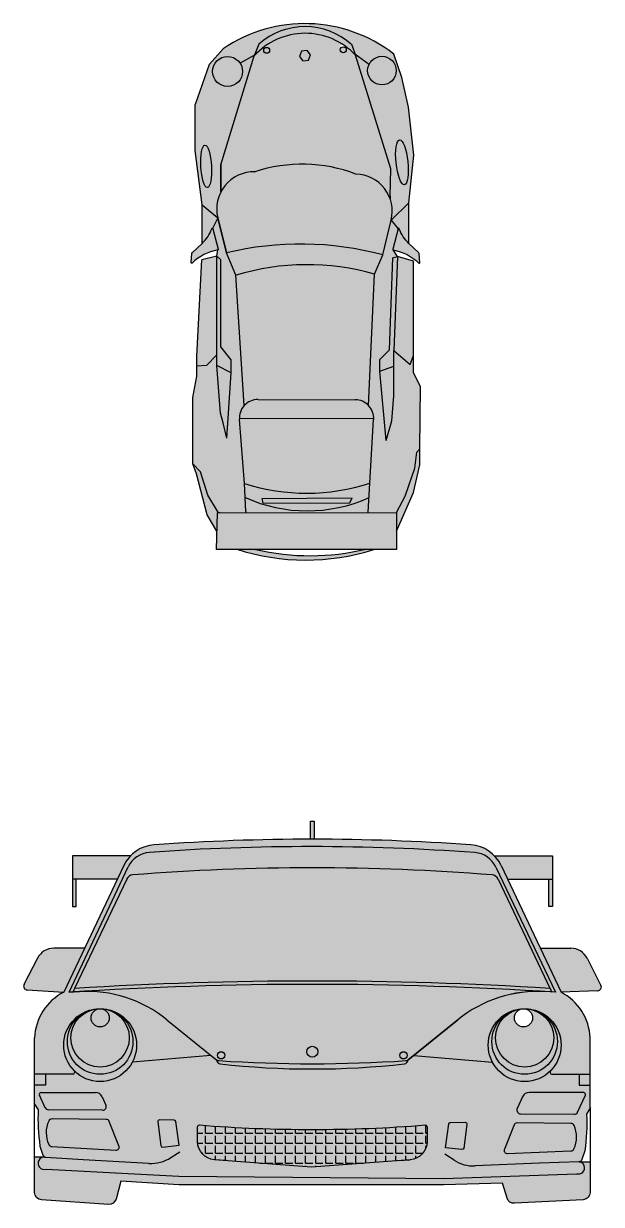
# Model space of a CAD drawing. Header units: inches. Extents: x -9981 to 36057, y -14931 to 4451.
# Drawn here: x 26739 to 36057, y -14595 to 4451 of the extents above; entities that cross this region are included whole.
import ezdxf

# ---------------------------------------------------------------- set-up
doc = ezdxf.new("R2010")
doc.units = ezdxf.units.IN
doc.header["$MEASUREMENT"] = 0
for name, color, linetype in [('constraction line', 30, 'Continuous'), ('Dimension Labels', 255, 'Continuous'), ('Main Sketch', 30, 'Continuous')]:
    doc.layers.add(name, color=color, linetype=linetype)

msp = doc.modelspace()

# ---------------------------------------------------------------- hatches: boundary and pattern name
at = {"layer": 'constraction line', "true_color": 0x000000}
h = msp.add_hatch(color=18, dxfattribs=at)
h.dxf.hatch_style = 1
h.paths.add_polyline_path([(29509, 3150, 0.085491), (29507, 3140), (29507, 2407), (29616, 1531), (29870, 1319), (30009, 753, -0.124723), (32531, 722), (32667, 1283), (32953, 1559), (33031, 2330), (32947, 3103), (32841, 3581), (32708, 3961, 0.325153), (29957, 4045), (29739, 3799)])
h.paths.add_polyline_path([(30458, 3932, -0.43917), (32091, 3941), (32661, 2111), (32648, 1667), (32648, 1630, 0.308893), (32098, 2025, 0.171848), (30467, 2061, 0.28637), (29920, 1738), (29917, 2176)], flags=16)
h.paths.add_polyline_path([(29786, 3680, -0.74577), (30230, 3812), (30462, 3941), (30531, 4118, -0.383853), (32030, 4112), (32081, 3965), (32311, 3797, -0.791912), (32749, 3694, -1), (32287, 3694, -0.116126), (32311, 3797), (32081, 3965), (32030, 4112, 0.383853), (30531, 4118), (30462, 3941), (30230, 3812, -0.145627), (30270, 3680, -1)], flags=16)
edge = h.paths.add_edge_path(flags=16)
edge.add_ellipse((29683, 2149), major_axis=(19, -343), ratio=0.248094, start_angle=0, end_angle=360)
h.paths.add_polyline_path([(30612, 4021, -1), (30707, 4021, -1)], flags=16)
h.paths.add_polyline_path([(31187, 3921), (31220, 4006), (31311, 4019), (31368, 3947), (31334, 3862), (31243, 3849)], flags=16)
h.paths.add_polyline_path([(31844, 4029, -1), (31943, 4029, -1)], flags=16)
edge = h.paths.add_edge_path(flags=16)
edge.add_ellipse((32841, 2215), major_axis=(-38, 362), ratio=0.261757, start_angle=0, end_angle=360)
h.paths.add_polyline_path([(32396, 408, 0.146025), (30164, 393), (30298, -1709, -0.209636), (30519, -1612), (32085, -1616, -0.206373), (32303, -1710)])
at = {"layer": 'constraction line', "true_color": 0xcd6928}
h = msp.add_hatch(color=32, dxfattribs=at)
h.dxf.hatch_style = 1
h.paths.add_polyline_path([(32531, 722, 0.124723), (30009, 753), (30164, 393, -0.146025), (32396, 408)])
h.paths.add_polyline_path([(30270, 3680, 1), (29786, 3680, 1)])
h.paths.add_polyline_path([(32749, 3694, 1), (32287, 3694, 1)])
edge = h.paths.add_edge_path()
edge.add_ellipse((32841, 2215), major_axis=(-38, 362), ratio=0.261757, start_angle=0, end_angle=360)
edge = h.paths.add_edge_path()
edge.add_ellipse((29683, 2149), major_axis=(19, -343), ratio=0.248094, start_angle=0, end_angle=360)
h.paths.add_polyline_path([(31368, 3947), (31311, 4019), (31220, 4006), (31187, 3921), (31243, 3849), (31334, 3862)])
h.paths.add_polyline_path([(31844, 4029, 1), (31943, 4029, 1)], flags=17)
h.paths.add_polyline_path([(30612, 4021, 1), (30707, 4021, 1)], flags=17)
h.paths.add_polyline_path([(30531, 4118), (30458, 3932, -0.438305), (32089, 3943), (32030, 4112, 0.383853)])
h.paths.add_polyline_path([(32037, -3198), (30585, -3207), (30600, -3286), (32001, -3279)])
h.paths.add_polyline_path([(32385, -4033), (32224, -4033, -0.115423), (30480, -4030), (30185, -4029, 0.155149)])
at = {"layer": 'constraction line', "true_color": 0x000000}
h = msp.add_hatch(color=18, dxfattribs=at)
h.dxf.hatch_style = 1
h.paths.add_polyline_path([(32091, 3941, 0.04785), (31923, 4068, -0.239533), (31943, 4029, -1), (31844, 4029, -1.046733), (31932, 4082, 0.383019), (30458, 3932), (29917, 2176), (29920, 1738, -0.285606), (30465, 2062, 0.084412), (30468, 2062, -0.171669), (32098, 2025, -0.308893), (32648, 1630), (32648, 1667), (32661, 2111)])
h.paths.add_polyline_path([(31243, 3849), (31187, 3921), (31220, 4006), (31311, 4019), (31368, 3947), (31334, 3862)], flags=16)
h.paths.add_polyline_path([(30612, 4021, -1), (30707, 4021, -1)], flags=16)
at = {"layer": 'constraction line', "true_color": 0xf26722}
h = msp.add_hatch(color=30, dxfattribs=at)
h.dxf.hatch_style = 1
h.paths.add_polyline_path([(30707, 4021, 1), (30612, 4021, 1)])
h.paths.add_polyline_path([(31243, 3849), (31334, 3862), (31368, 3947), (31311, 4019), (31220, 4006), (31187, 3921)])
h.paths.add_polyline_path([(31943, 4029, 1), (31844, 4029, 1)])
at = {"layer": 'constraction line', "true_color": 0x000000}
h = msp.add_hatch(color=18, dxfattribs=at)
h.dxf.hatch_style = 1
h.paths.add_polyline_path([(30164, 393), (30009, 753), (29870, 1319), (29783, 1149, -0.329399), (29792, 1142), (29877, 812, -0.437862), (29869, 800), (29854, 699), (29918, 639), (29918, -763), (30086, -973), (30086, -1181), (30016, -2238), (29957, -1988), (29913, -1834), (29854, -1063), (29854, -890), (29689, -1063), (29532, -1073), (29532, -1234), (29468, -1577), (29468, -2648), (29590, -2780), (29711, -3154), (29880, -3439), (29896, -3439), (30323, -3438), (30323, -3420), (30302, -2967), (30219, -1936, -0.209636), (30298, -1709)])
h.paths.add_polyline_path([(33028, -1179), (33028, -902), (32973, -1048), (32707, -821), (32707, -1072), (32707, -1555), (32679, -1956), (32586, -2275), (32484, -1155), (32484, -966), (32637, -812), (32694, 674), (32771, 694), (32700, 801, -0.437862), (32692, 813), (32771, 1116, -0.220665), (32773, 1125), (32777, 1142), (32667, 1283), (32531, 722), (32396, 408), (32303, -1710, -0.206373), (32384, -1934), (32323, -2959), (32295, -3433), (32751, -3432), (32895, -3172), (33047, -2720), (33081, -2460), (33131, -2408), (33138, -1403)])
h.paths.add_polyline_path([(33028, 622), (32771, 694), (32707, -821), (32973, -1048), (33028, -902)], flags=17)
h.paths.add_polyline_path([(32707, -1072), (32484, -1155), (32586, -2275), (32679, -1956), (32707, -1555)], flags=17)
h.paths.add_polyline_path([(32707, -821), (32771, 694), (32694, 674), (32637, -812), (32484, -966), (32484, -1155), (32707, -1072)], flags=17)
h.paths.add_polyline_path([(30086, -973), (29918, -763), (29918, 639), (29854, 699), (29854, -890), (29854, -1063), (30086, -1181)], flags=17)
h.paths.add_polyline_path([(30086, -1181), (29854, -1063), (29913, -1834), (29957, -1988), (30016, -2238)], flags=17)
h.paths.add_polyline_path([(29854, 699), (29611, 640), (29532, -912), (29532, -1073), (29689, -1063), (29854, -890)], flags=17)
h.paths.add_polyline_path([(29616, 1531), (29616, 904, 0.120754), (29773, 1143, -0.329399), (29783, 1149), (29870, 1319)])
h.paths.add_polyline_path([(32953, 1559), (32667, 1283), (32777, 1142, -0.73898), (32797, 1143, 0.120754), (32953, 905)])
h.paths.add_polyline_path([(32384, -1934, 0.014906), (32385, -1916), (30218, -1912, 0.020018), (30219, -1936), (30302, -2967, 0.157868), (32323, -2959)])
h.paths.add_polyline_path([(32085, -1616), (30519, -1612, 0.414884), (30218, -1912), (32385, -1916, 0.413544)])
h.paths.add_polyline_path([(32323, -2959, -0.157868), (30302, -2967), (30312, -3193, 0.214969), (32309, -3194)])
h.paths.add_polyline_path([(32037, -3198), (32001, -3279), (30600, -3286), (30585, -3207)], flags=16)
h.paths.add_polyline_path([(32751, -3432), (29896, -3439), (29880, -3439), (29865, -3439), (29847, -4029), (32751, -4034)])
h.paths.add_polyline_path([(29711, -3154), (29590, -2780), (29468, -2648), (29526, -2811), (29701, -3471), (29856, -3737), (29865, -3439), (29880, -3439)])
h.paths.add_polyline_path([(33025, -3110), (33131, -2663), (33131, -2408), (33081, -2460), (33047, -2720), (32895, -3172), (32751, -3432), (32751, -3733)])
h.paths.add_polyline_path([(32309, -3194, -0.214969), (30312, -3193), (30323, -3420), (30323, -3438), (32295, -3433)])
at = {"layer": 'constraction line', "true_color": 0xadddf7}
h = msp.add_hatch(color=141, dxfattribs=at)
h.dxf.hatch_style = 1
h.paths.add_polyline_path([(29792, 1142, 0.73898), (29773, 1143, -0.120754), (29616, 904), (29460, 761, 0.186593), (29451, 741), (29439, 598, 0.693206), (29455, 590, -0.149887), (29869, 800, 0.437862), (29877, 812)])
h.paths.add_polyline_path([(32953, 905, -0.120754), (32797, 1143, 0.73898), (32777, 1142), (32692, 813, 0.437862), (32700, 801, -0.149887), (33113, 589, 0.693206), (33130, 597), (33118, 741, 0.186593), (33108, 760)])
at = {"layer": 'constraction line', "true_color": 0xcd6928}
h = msp.add_hatch(color=32, dxfattribs=at)
h.dxf.hatch_style = 1
h.paths.add_polyline_path([(32385, -1916, 0.413544), (32085, -1616), (30519, -1612, 0.414884), (30218, -1912)])
at = {"layer": 'constraction line', "true_color": 0x000000}
h = msp.add_hatch(color=18, dxfattribs=at)
h.dxf.hatch_style = 1
h.paths.add_polyline_path([(33159, -13164, -0.414214), (33129, -13194), (29662, -13194, -0.414214), (29632, -13164), (29632, -12558, -0.414214), (29662, -12529), (33129, -12529, -0.414214), (33159, -12558)])
at = {"layer": 'constraction line', "true_color": 0xf26722}
h = msp.add_hatch(color=30, dxfattribs=at)
h.dxf.hatch_style = 1
h.paths.add_polyline_path([(32975, -13874, 0.392502), (33247, -13581), (33247, -13343, 0.4378), (33215, -13314, -0.039947), (29576, -13314, 0.4378), (29544, -13343), (29544, -13581, 0.392136), (29816, -13874), (31380, -13993)])
at = {"layer": 'Dimension Labels', "true_color": 0x000000}
h = msp.add_hatch(color=18, dxfattribs=at)
h.dxf.hatch_style = 1
h.paths.add_polyline_path([(35230, -11113), (34390, -9347, 0.267833), (34293, -9281, 0.039937), (28498, -9281, 0.267835), (28401, -9347), (27560, -11113, -0.031608)])
at = {"layer": 'Dimension Labels', "true_color": 0x9898cc}
h = msp.add_hatch(color=253, dxfattribs=at)
h.dxf.hatch_style = 1
h.paths.add_polyline_path([(27722, -10463), (27226, -10463, 0.281362), (26964, -10623), (26745, -11049, 0.540247), (26794, -11135), (27385, -11172)])
h.paths.add_polyline_path([(35566, -10463), (35070, -10463), (35405, -11172), (36000, -11148, 0.54604), (36050, -11062), (35828, -10624, 0.282549)])
at = {"layer": 'Dimension Labels', "true_color": 0xffffff}
h = msp.add_hatch(color=7, dxfattribs=at)
h.dxf.hatch_style = 1
h.paths.add_polyline_path([(27826, -11586, -0.414212), (27973, -11439, 0.414213), (27503, -11909, 1), (28443, -11909, 0.414213), (27973, -11439, -0.414212), (28120, -11586, -1)], flags=16)
h.paths.add_polyline_path([(28120, -11586, 1), (27826, -11586, 1)], flags=16)
h.paths.add_polyline_path([(28502, -11968, 0.414214), (27973, -11439, -0.414214), (28443, -11909, -1), (27503, -11909, -0.414214), (27973, -11439, 0.414214), (27444, -11968, 1)], flags=17)
h.paths.add_polyline_path([(28561, -12026, 0.414214), (27973, -11439, -0.414214), (28502, -11968, -1), (27444, -11968, -0.414214), (27973, -11439, 0.414214), (27385, -12026, 1)])
h.paths.add_polyline_path([(34947, -11586, 0.400953), (34807, -11439, 0.01608), (34776, -11441, 0.367906), (34653, -11586, 1)], flags=0)
h.paths.add_polyline_path([(34653, -11586, -0.367906), (34776, -11441, 0.388167), (34348, -11909, 1), (35289, -11909, 0.42168), (34807, -11439, -0.400953), (34947, -11586, -1)], flags=16)
h.paths.add_polyline_path([(35347, -11968, 0.414214), (34819, -11439, -0.414214), (35289, -11909, -1), (34348, -11909, -0.414214), (34819, -11439, 0.414214), (34290, -11968, 1)], flags=17)
h.paths.add_polyline_path([(35406, -12026, 0.414214), (34819, -11439, -0.414214), (35347, -11968, -1), (34290, -11968, -0.414214), (34819, -11439, 0.414214), (34231, -12026, 1)])
h = msp.add_hatch(color=7, dxfattribs=at)
h.dxf.hatch_style = 1
h.paths.add_polyline_path([(35289, -11909, 0.42168), (34807, -11439, -0.400953), (34947, -11586, -1), (34653, -11586, -0.367906), (34776, -11441, 0.388167), (34348, -11909, 1)])
h = msp.add_hatch(color=7, dxfattribs=at)
h.dxf.hatch_style = 1
h.paths.add_polyline_path([(33159, -12558, 0.414214), (33129, -12529), (29662, -12529, 0.414214), (29632, -12558), (29632, -13164, 0.414214), (29662, -13194), (33129, -13194, 0.414214), (33159, -13164)])
at = {"layer": 'Main Sketch', "true_color": 0x000000}
h = msp.add_hatch(color=18, dxfattribs=at)
h.dxf.hatch_style = 1
h.paths.add_polyline_path([(28355, -9129, -0.083075), (28465, -8970), (27525, -8970), (27525, -9347), (28251, -9347)])
h.paths.add_polyline_path([(27584, -9347), (27525, -9347), (27525, -9792), (27584, -9792)])
h.paths.add_polyline_path([(31427, -8411), (31368, -8411), (31368, -8704, -0.000404), (31427, -8704)])
h.paths.add_polyline_path([(35270, -8970), (34330, -8970, -0.083477), (34441, -9130), (34544, -9347), (35270, -9347)])
h.paths.add_polyline_path([(35270, -9347), (35211, -9347), (35211, -9792), (35270, -9792)])
h.paths.add_polyline_path([(33740, -11618), (33740, -11618, -0.187925), (35163, -11162, 0.031048), (27628, -11163, -0.187874), (29050, -11618), (29853, -12268, 0.154482), (29886, -12281, 0.033853), (32905, -12281, 0.154482), (32938, -12268)])
h.paths.add_polyline_path([(31484, -12133, -1), (31307, -12133, -1)], flags=16)
h.paths.add_polyline_path([(32923, -12191, -1), (32806, -12191, -1)], flags=16)
h.paths.add_polyline_path([(29985, -12191, -1), (29867, -12191, -1)], flags=16)
h = msp.add_hatch(color=18, dxfattribs=at)
h.dxf.hatch_style = 1
h.paths.add_polyline_path([(34015, -8920, 0.036143), (28768, -8916, 0.271135), (28426, -9151), (27474, -11172, -0.00025), (27534, -11168), (27560, -11113), (28401, -9347, -0.267834), (28498, -9281, -0.039937), (34293, -9281, -0.267834), (34390, -9347), (35233, -11118), (35257, -11168, -0.000245), (35316, -11172), (35317, -11172), (34357, -9154, 0.269662)], flags=17)
h.paths.add_polyline_path([(35152, -11163), (35257, -11169), (35257, -11168, 0.031823), (27534, -11168), (27534, -11169), (27639, -11163, -0.186487), (29050, -11618), (29853, -12268, 0.154482), (29886, -12281, 0.033853), (32905, -12281, 0.154482), (32938, -12268), (33740, -11618), (33740, -11618, -0.186484)], flags=16)
h.paths.add_polyline_path([(29985, -12191, -1), (29867, -12191, -1)], flags=0)
h.paths.add_polyline_path([(31484, -12133, -1), (31307, -12133, -1)], flags=0)
h.paths.add_polyline_path([(32923, -12191, -1), (32806, -12191, -1)], flags=0)
h.paths.add_polyline_path([(29050, -11618, 0.186487), (27639, -11163), (27474, -11172), (28426, -9151, -0.271135), (28768, -8916, -0.036143), (34015, -8920, -0.269662), (34357, -9154), (35317, -11172, 0.00025), (35257, -11168), (35230, -11113, 0.031608), (27560, -11113), (27534, -11169), (27639, -11163, -0.186487), (29050, -11618), (29759, -12191), (28493, -12301, -0.501859), (27562, -12446), (27562, -12467, -0.414214), (27532, -12497), (27092, -12497), (27092, -12673), (26915, -12673), (26915, -12979), (26974, -13068, 0.049806), (27003, -13656), (27050, -13799, 0.223194), (27080, -13832), (27067, -13832, 1.118455), (27102, -14027), (29241, -14142), (33518, -14179), (35657, -14100, 1.072404), (35701, -13906, 0.280481), (35743, -13870), (35788, -13730, 0.049806), (35818, -13141), (35876, -13039), (35876, -12673), (35700, -12673), (35700, -12497), (35259, -12497, -0.414214), (35230, -12467), (35230, -12446, -0.664568), (34231, -12026, -0.395776), (34781, -11440, -0.04229), (34806, -11439, -0.420419), (35406, -12026, -0.201513), (35230, -12446), (35230, -12467, 0.414214), (35259, -12497), (35876, -12497), (35876, -11909, 0.269233), (35406, -11174), (34441, -9130, 0.271212), (33951, -8794, 0.035175), (28844, -8794, 0.270747), (28355, -9129), (27385, -11172, 0.268754), (26915, -11909), (26915, -12497), (27532, -12497, 0.414214), (27562, -12467), (27562, -12446, -0.201513), (27385, -12026, -1), (28561, -12026, -0.122015), (28493, -12301), (29759, -12191)])
h.paths.add_polyline_path([(29662, -12529), (33129, -12529, -0.414214), (33159, -12558), (33159, -13164, -0.414214), (33129, -13194), (29662, -13194, -0.414214), (29632, -13164), (29632, -12558, -0.414214)], flags=16)
h.paths.add_polyline_path([(29853, -12268, 0.154482), (29886, -12281, 0.033853), (32905, -12281, 0.154482), (32938, -12268), (32934, -12284, -0.310906), (32883, -12328, -0.055887), (29908, -12328, -0.310906), (29857, -12284)], flags=16)
h.paths.add_polyline_path([(28005, -12858), (28067, -12993, -0.550913), (28013, -13076), (27140, -13069, -0.290394), (27087, -13035), (26993, -12832, -0.547154), (27020, -12790), (27898, -12790, -0.291864)], flags=16)
h.paths.add_polyline_path([(28931, -13232), (29165, -13234, -0.373252), (29194, -13259), (29245, -13639), (28982, -13672, -0.375308), (28953, -13647), (28901, -13265, -0.456425)], flags=16)
h.paths.add_polyline_path([(28120, -13257), (28277, -13649, -0.549731), (28225, -13722), (27194, -13662, -0.275294), (27145, -13628, -0.220829), (27143, -13251, -0.295147), (27197, -13216), (28071, -13224, -0.304063)], flags=16)
h.paths.add_polyline_path([(29576, -13314, 0.039947), (33215, -13314, -0.4378), (33247, -13343), (33247, -13581, -0.392502), (32975, -13874), (31380, -13993), (29816, -13874, -0.392136), (29544, -13581), (29544, -13343, -0.4378)], flags=16)
h.paths.add_polyline_path([(33625, -13273), (33860, -13271, -0.456425), (33889, -13305), (33838, -13686, -0.375308), (33808, -13711), (33545, -13682), (33596, -13298, -0.373643)], flags=16)
h.paths.add_polyline_path([(34492, -13703), (34648, -13314, -0.309044), (34697, -13281), (35563, -13288, -0.289545), (35616, -13322, -0.221429), (35615, -13700, -0.280113), (35564, -13733), (34543, -13776, -0.543967)], flags=16)
h.paths.add_polyline_path([(34699, -13050), (34787, -12859, -0.293047), (34894, -12790), (35772, -12790, -0.545995), (35799, -12832), (35673, -13107, -0.296127), (35619, -13142), (34752, -13134, -0.543796)], flags=16)
at = {"layer": 'Main Sketch', "true_color": 0xf26722}
h = msp.add_hatch(color=30, dxfattribs=at)
h.dxf.hatch_style = 1
h.paths.add_polyline_path([(35257, -11168), (35230, -11113, 0.031608), (27560, -11113), (27534, -11168, -0.031823)])
h = msp.add_hatch(color=30, dxfattribs=at)
h.dxf.hatch_style = 1
h.paths.add_polyline_path([(29985, -12191, 1), (29867, -12191, 1)])
h.paths.add_polyline_path([(31484, -12133, 1), (31307, -12133, 1)])
h.paths.add_polyline_path([(32806, -12191, 1), (32923, -12191, 1)])
h.paths.add_polyline_path([(32883, -12328, 0.382214), (32935, -12270, -0.141098), (32905, -12281, -0.033853), (29886, -12281, -0.141098), (29855, -12270, 0.382214), (29908, -12328, 0.055887)])
h.paths.add_polyline_path([(35876, -12497), (35700, -12497), (35700, -12673), (35876, -12673)])
h.paths.add_polyline_path([(26915, -12497), (26915, -12673), (27092, -12673), (27092, -12497)])
at = {"layer": 'Main Sketch'}
h = msp.add_hatch(color=7, dxfattribs=at)
h.dxf.hatch_style = 1
h.paths.add_polyline_path([(28225, -13722, 0.549731), (28277, -13649), (28120, -13257, 0.304063), (28071, -13224), (27197, -13216, 0.295147), (27143, -13251, 0.220829), (27145, -13628, 0.275294), (27194, -13662)])
h.paths.add_polyline_path([(27140, -13069, -0.290394), (27087, -13035), (26993, -12832, -0.547155), (27020, -12790), (27898, -12790, -0.291864), (28005, -12858), (28067, -12993, -0.550913), (28013, -13076)])
h.paths.add_polyline_path([(34492, -13703, 0.543967), (34543, -13776), (35564, -13733, 0.280113), (35615, -13700, 0.221429), (35616, -13322, 0.289545), (35563, -13288), (34697, -13281, 0.309044), (34648, -13314)])
h.paths.add_polyline_path([(34894, -12790), (35772, -12790, -0.545997), (35799, -12832), (35673, -13107, -0.296127), (35619, -13142), (34752, -13134, -0.543795), (34699, -13050), (34787, -12859, -0.293048)])
at = {"layer": 'Main Sketch', "true_color": 0x000000}
h = msp.add_hatch(color=18, dxfattribs=at)
h.dxf.hatch_style = 1
h.paths.add_polyline_path([(33545, -13682), (33808, -13711, 0.375308), (33838, -13686), (33889, -13305, 0.456425), (33860, -13271), (33625, -13273, 0.373643), (33596, -13298)])
h.paths.add_polyline_path([(28953, -13647, 0.448957), (28989, -13671), (29245, -13639), (29194, -13259, 0.373252), (29165, -13234), (28931, -13232, 0.456425), (28901, -13265)])
at = {"layer": 'Main Sketch', "true_color": 0xf26722}
h = msp.add_hatch(dxfattribs=at)
h.set_pattern_fill('ANGLE', color=30, scale=587.714799)
h.set_pattern_definition([(0, (22074.97, -20232.93), (0, 161.6216), [117.543, -44.0786]), (90, (22074.97, -20232.93), (-161.6216, 1e-14), [117.543, -44.0786])])
h.paths.add_polyline_path([(29576, -13314, 0.4378), (29544, -13343), (29544, -13581, 0.392136), (29816, -13874), (31380, -13993), (32975, -13874, 0.392502), (33247, -13581), (33247, -13343, 0.4378), (33215, -13314, -0.039947)])
at = {"layer": 'Main Sketch', "true_color": 0x000000}
h = msp.add_hatch(color=18, dxfattribs=at)
h.dxf.hatch_style = 1
h.paths.add_polyline_path([(27067, -13832), (26915, -13832), (26915, -14403, 0.394252), (27025, -14520), (28108, -14595, 0.356602), (28229, -14509), (28308, -14222), (29241, -14278), (33518, -14278), (34462, -14251), (34538, -14495, 0.343124), (34656, -14578), (35765, -14519, 0.398693), (35876, -14401), (35876, -13906), (35701, -13906, -1.072404), (35657, -14100), (33518, -14179), (29241, -14142), (27102, -14027, -1.118455)])

# ---------------------------------------------------------------- linework, layer by layer
at = {"layer": 'constraction line'}
for p, q in [((30531, 4118), (30458, 3932)), ((32027, 4121), (32096, 3924)), ((29917, 2176), (30458, 3932)), ((32661, 2111), (32091, 3941)), ((32841, 3581), (32708, 3961)), ((32947, 3103), (32841, 3581)), ((33031, 2330), (32947, 3103)), ((32953, 1559), (33031, 2330)), ((29920, 1741), (29917, 2176)), ((32648, 1667), (32661, 2111)), ((32648, 1667), (32648, 1629)), ((30009, 753), (29870, 1319)), ((32531, 722), (32667, 1283)), ((29854, 699), (29611, 640)), ((29854, -890), (29854, 699)), ((30164, 393), (30009, 753)), ((32396, 408), (32531, 722)), ((30298, -1709), (30164, 393)), ((32303, -1710), (32396, 408)), ((30519, -1612), (32085, -1616)), ((30218, -1912), (32385, -1916)), ((30302, -2967), (30219, -1936)), ((32323, -2959), (32384, -1934)), ((29590, -2780), (29468, -2648)), ((29711, -3154), (29590, -2780)), ((30323, -3420), (30302, -2967)), ((32295, -3429), (32323, -2959)), ((29880, -3439), (29711, -3154)), ((30585, -3207), (32037, -3198)), ((30600, -3286), (30585, -3207)), ((32001, -3279), (32037, -3198)), ((30600, -3286), (32001, -3279)), ((29847, -4034), (29865, -3439)), ((29896, -3439), (29865, -3439)), ((29896, -3439), (32751, -3432)), ((32751, -3432), (32751, -4034)), ((32751, -4034), (29842, -4029))]:
    msp.add_line(p, q, dxfattribs=at)
at = {"layer": 'constraction line', "color": 32, "true_color": 0xcd6928}
for p, q in [((29917, 2176), (29920, 1741)), ((29870, 1319), (30009, 753)), ((29854, 699), (29869, 800)), ((32771, 694), (32700, 801)), ((30323, -3420), (30323, -3438))]:
    msp.add_line(p, q, dxfattribs=at)
at = {"layer": 'constraction line'}
for points in [[(29616, 1531), (29507, 2407), (29507, 3140, -0.085491), (29509, 3150), (29739, 3799), (29957, 4045)], [(32667, 1283, 0.47888), (32098, 2025, 0.171669), (30468, 2062)]]:
    msp.add_lwpolyline(points, format="xyb", dxfattribs=at)
msp.add_lwpolyline([(31220, 4006), (31187, 3921), (31243, 3849), (31334, 3862), (31368, 3947), (31311, 4019)], close=True, dxfattribs=at)
for points in [[(30461, 3941), (30232, 3813)], [(32083, 3964), (32316, 3793)], [(29616, 904), (29616, 1531), (29870, 1319), (29783, 1149)], [(32953, 905), (32953, 1559), (32667, 1283), (32777, 1142)], [(29532, -912), (29611, 640)], [(30086, -1181), (30086, -973), (29918, -763), (29918, 639), (29854, 699)], [(32484, -966), (32637, -812), (32694, 674), (32771, 694)], [(33028, 622), (32771, 694), (32707, -821)], [(33028, -902), (33028, 622)], [(29856, -3737), (29701, -3471), (29526, -2811), (29468, -2648), (29468, -1577), (29532, -1234), (29532, -912)], [(30016, -2238), (29957, -1988), (29913, -1834), (29854, -1063), (29854, -890), (29689, -1063), (29532, -1073)], [(32586, -2275), (32679, -1956), (32707, -1555), (32707, -1072), (32707, -821), (32973, -1048), (33028, -902)], [(33131, -2408), (33138, -1403), (33028, -1179), (33028, -902)], [(30016, -2238), (30086, -1181), (29854, -1063)], [(32484, -1155), (32484, -966)], [(32586, -2275), (32484, -1155), (32707, -1072)], [(32751, -3733), (33025, -3110), (33131, -2663), (33131, -2408)], [(32751, -3432), (32895, -3172), (33047, -2720), (33081, -2460), (33131, -2408)]]:
    msp.add_lwpolyline(points, dxfattribs=at)
for points in [[(29460, 761), (29616, 904, 0.120754), (29773, 1143, -0.73898), (29792, 1142), (29877, 812, -0.437862), (29869, 800, 0.149887), (29455, 590, -0.693206), (29439, 598), (29451, 741, -0.186593)], [(33108, 760), (32953, 905, -0.120754), (32797, 1143, 0.73898), (32777, 1142), (32692, 813, 0.437862), (32700, 801, -0.149887), (33113, 589, 0.693206), (33130, 597), (33118, 741, 0.186593)]]:
    msp.add_lwpolyline(points, format="xyb", close=True, dxfattribs=at)
for centre, radius in [((30659, 4021), 47.6), ((31894, 4029), 49.1), ((30028, 3680), 242), ((32518, 3694), 231)]:
    msp.add_circle(centre, radius, dxfattribs=at)
for centre, radius, start, end in [((31275, 2112), 2339, 52.2188, 124.2671), ((31277, 3283), 1120, 47.789, 131.7867), ((31279, 3186), 1109, 42.8744, 137.713), ((30453, 1462), 600, 88.8643, 193.7401), ((30465, 2072), 10, 268.8643, 288.1643), ((32781, 1118), 10, 42.893, 164.7976), ((31208, -4240), 5135, 75.0676, 103.5052), ((31307, -3339), 3902, 73.7875, 107.019), ((30518, -1912), 300, 89.869, 184.5873), ((32085, -1916), 300, 356.5841, 89.869), ((31301, 157), 3280, 252.2696, 288.1541), ((31312, -979), 2429, 245.716, 294.2447), ((31291, -572), 3630, 252.1158, 287.5398), ((31359, -304), 3828, 256.7335, 283.6269)]:
    msp.add_arc(centre, radius, start, end, dxfattribs=at)
for centre, major_axis, ratio in [((29683, 2149), (19, -343), 0.248094), ((32841, 2215), (-38, 362), 0.261757)]:
    msp.add_ellipse(centre, major_axis=major_axis, ratio=ratio, dxfattribs=at)
at = {"layer": 'Main Sketch'}
for p, q in [((31368, -8704), (31368, -8411)), ((31368, -8411), (31427, -8411)), ((31427, -8411), (31427, -8704)), ((28355, -9129), (27385, -11172)), ((28465, -8970), (27525, -8970)), ((27525, -8970), (27525, -9792)), ((34330, -8970), (35270, -8970)), ((34441, -9130), (35406, -11174)), ((35270, -8970), (35270, -9792)), ((27474, -11172), (28426, -9151)), ((34357, -9154), (35317, -11172)), ((28251, -9347), (27525, -9347)), ((28401, -9347), (27560, -11113)), ((27584, -9792), (27584, -9347)), ((34390, -9347), (35233, -11118)), ((34544, -9347), (35270, -9347)), ((35211, -9792), (35211, -9347)), ((27525, -9792), (27584, -9792)), ((35270, -9792), (35211, -9792)), ((27722, -10463), (27226, -10463)), ((35070, -10463), (35566, -10463)), ((26964, -10623), (26745, -11049)), ((35828, -10624), (36050, -11062)), ((26794, -11135), (27385, -11172)), ((27474, -11172), (27639, -11163)), ((27560, -11113), (27532, -11172)), ((35317, -11172), (35152, -11163)), ((35230, -11113), (35258, -11172)), ((36000, -11148), (35405, -11172)), ((29050, -11618), (29853, -12268)), ((32938, -12268), (33740, -11618)), ((26915, -12979), (26915, -11909)), ((35876, -13039), (35876, -11909)), ((29759, -12191), (28493, -12301)), ((33032, -12191), (34299, -12301)), ((27532, -12497), (26915, -12497)), ((27092, -12497), (27092, -12673)), ((27562, -12446), (27562, -12467)), ((35230, -12446), (35230, -12467)), ((35259, -12497), (35876, -12497)), ((35700, -12497), (35700, -12673)), ((27092, -12673), (26915, -12673)), ((35700, -12673), (35876, -12673)), ((27087, -13035), (26993, -12832)), ((27020, -12790), (27898, -12790)), ((28005, -12858), (28067, -12993)), ((34787, -12859), (34699, -13050)), ((35772, -12790), (34894, -12790)), ((35673, -13107), (35799, -12832)), ((28013, -13076), (27140, -13069)), ((34752, -13134), (35619, -13142)), ((27080, -13832), (26915, -13832)), ((27097, -13836), (27699, -13871)), ((27699, -13871), (28760, -13932)), ((29113, -13840), (29260, -13745)), ((30003, -13889), (29816, -13874)), ((32780, -13889), (32975, -13874)), ((33681, -13882), (33530, -13785)), ((35061, -13931), (34023, -13974)), ((35694, -13907), (35061, -13931)), ((35701, -13906), (35876, -13906))]:
    msp.add_line(p, q, dxfattribs=at)
for points in [[(35152, -11163, 0.186487), (33740, -11618), (32938, -12268)], [(35876, -13039), (35876, -14401, -0.398693), (35765, -14519), (34656, -14578, -0.343124), (34538, -14495), (34462, -14251), (33518, -14278), (29241, -14278), (28308, -14222), (28229, -14509, -0.356602), (28108, -14595), (27025, -14520, -0.394252), (26915, -14403), (26915, -12979), (26974, -13068, 0.049806), (27003, -13656), (27050, -13799)], [(35880, -13034), (35818, -13141, -0.049806), (35788, -13730), (35743, -13870, -0.314416), (35694, -13907)], [(27080, -13832, 1.198202), (27102, -14027), (29241, -14142), (33518, -14179), (35657, -14100, 1.072404), (35701, -13906)]]:
    msp.add_lwpolyline(points, format="xyb", dxfattribs=at)
for points in [[(29857, -12284, 0.310906), (29908, -12328, 0.055887), (32883, -12328, 0.310906), (32934, -12284), (32938, -12268, -0.154482), (32905, -12281, -0.033853), (29886, -12281, -0.154482), (29853, -12268)], [(27197, -13216, 0.295147), (27143, -13251, 0.220829), (27145, -13628, 0.275294), (27194, -13662), (28225, -13722, 0.549731), (28277, -13649), (28120, -13257, 0.304063), (28071, -13224)], [(29194, -13259, 0.373252), (29165, -13234), (28931, -13232, 0.456425), (28901, -13265), (28953, -13647, 0.375308), (28982, -13672), (29245, -13639)], [(33247, -13343), (33247, -13581, -0.392502), (32975, -13874), (31380, -13993), (29816, -13874, -0.392136), (29544, -13581), (29544, -13343, -0.4378), (29576, -13314, 0.039947), (33215, -13314, -0.4378)], [(33860, -13271, -0.456425), (33889, -13305), (33838, -13686, -0.375308), (33808, -13711), (33545, -13682), (33596, -13298, -0.373252), (33625, -13273)], [(34697, -13281, 0.309044), (34648, -13314), (34492, -13703, 0.543967), (34543, -13776), (35564, -13733, 0.280113), (35615, -13700, 0.221429), (35616, -13322, 0.289545), (35563, -13288)]]:
    msp.add_lwpolyline(points, format="xyb", close=True, dxfattribs=at)
for centre, radius in [((27973, -12026), 588), ((27973, -11968), 529), ((27973, -11909), 470), ((27973, -11586), 147), ((34819, -12026), 588), ((34819, -11968), 529), ((34819, -11909), 470), ((34800, -11586), 147), ((29926, -12191), 58.8), ((31395, -12133), 88.2), ((32865, -12191), 58.8)]:
    msp.add_circle(centre, radius, dxfattribs=at)
for centre, radius, start, end in [((31398, -45044), 36339, 85.9714, 94.0296), ((28886, -9381), 588, 94.0296, 154.6275), ((28798, -9327), 411, 94.0967, 154.7774), ((31364, -45163), 36339, 85.8168, 94.0967), ((33910, -9381), 588, 25.2744, 85.9714), ((33985, -9330), 411, 25.4507, 85.8168), ((28507, -9398), 118, 94.574, 154.5493), ((31395, -45504), 36339, 85.426, 94.574), ((34284, -9398), 118, 25.4507, 85.426), ((27226, -10757), 294, 90, 152.8583), ((35566, -10757), 294, 26.8895, 90), ((31395, -71773), 60727, 86.29724, 93.70276), ((31395, -71719), 60727, 86.37925, 93.62075), ((26798, -11076), 58.8, 152.8583, 266.3785), ((27786, -11946), 872, 117.3685, 177.5407), ((27756, -13216), 2057, 50.9953, 93.2495), ((35035, -13216), 2057, 86.751, 129.0047), ((35008, -11946), 869, 2.475, 62.7494), ((35998, -11089), 58.8, 272.3446, 26.8895), ((27532, -12467), 29.4, 270, 0), ((35259, -12467), 29.4, 180, 270), ((27020, -12820), 29.4, 90, 204.7418), ((27898, -12908), 118, 24.9175, 90), ((34894, -12908), 118, 90, 155.3323), ((35772, -12820), 29.4, 335.4628, 90), ((27140, -13010), 58.8, 204.7418, 269.5137), ((28014, -13018), 58.8, 269.5137, 24.9175), ((34753, -13075), 58.8, 155.3323, 269.481), ((35620, -13083), 58.8, 269.481, 335.4628), ((27100, -13783), 52.9, 197.9691, 266.6637), ((28795, -13346), 588, 266.6637, 302.7565), ((33998, -13387), 588, 237.366, 272.3827)]:
    msp.add_arc(centre, radius, start, end, dxfattribs=at)

doc.saveas('drawing.dxf')
